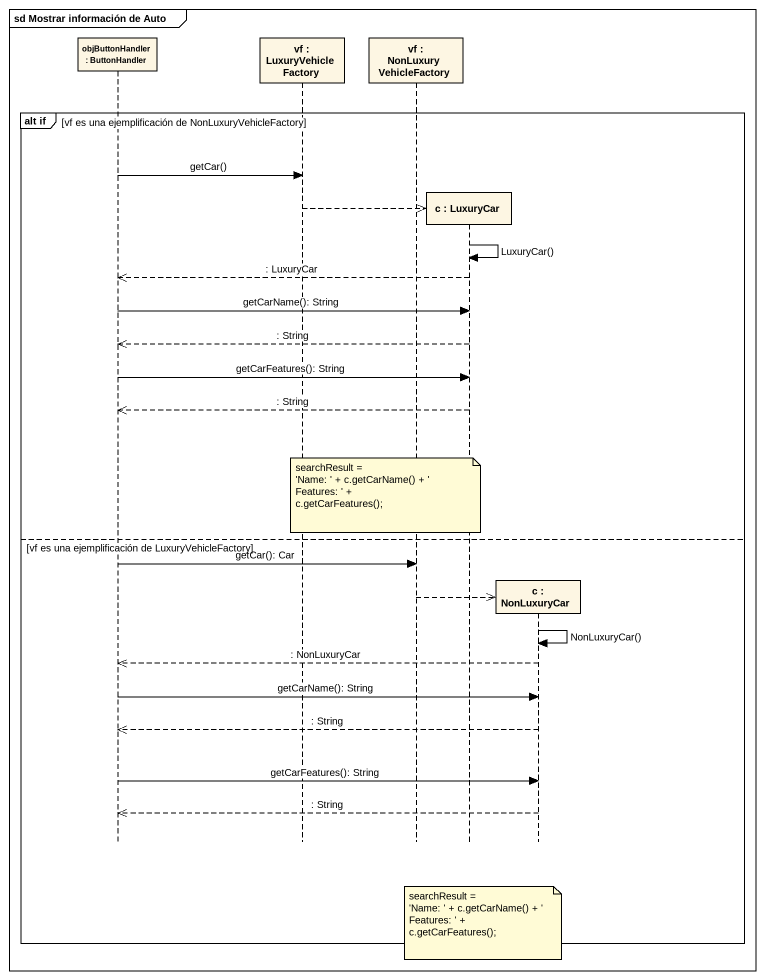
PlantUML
@startuml
mainframe sd Mostrar información de Auto
hide footbox
participant "objButtonHandler : ButtonHandler" as objButtonHandler
participant "vf : LuxuryVehicleFactory" as vf
participant "vf : NonLuxuryVehicleFactory" as vf_2
participant "c : LuxuryCar" as c
participant "c : NonLuxuryCar" as c_2

group alt if [vf es una ejemplificación de NonLuxuryVehicleFactory]
  objButtonHandler -> vf : getCar()
  vf -->> c **
  c -> c : LuxuryCar()
  c -->> objButtonHandler : : LuxuryCar
  objButtonHandler -> c : getCarName(): String
  c -->> objButtonHandler : : String
  objButtonHandler -> c : getCarFeatures(): String
  c -->> objButtonHandler : : String
  note over vf_2
    searchResult =
    ~'Name: ' + c.getCarName() + ' Features: ' +
    c.getCarFeatures();
  end note
else vf es una ejemplificación de LuxuryVehicleFactory
  objButtonHandler -> vf_2 : getCar(): Car
  vf_2 -->> c_2 **
  c_2 -> c_2 : NonLuxuryCar()
  c_2 -->> objButtonHandler : : NonLuxuryCar
  objButtonHandler -> c_2 : getCarName(): String
  c_2 -->> objButtonHandler : : String
  objButtonHandler -> c_2 : getCarFeatures(): String
  c_2 -->> objButtonHandler : : String
  note over c
    searchResult =
    ~'Name: ' + c.getCarName() + ' Features: ' +
    c.getCarFeatures();
  end note
end
@enduml
